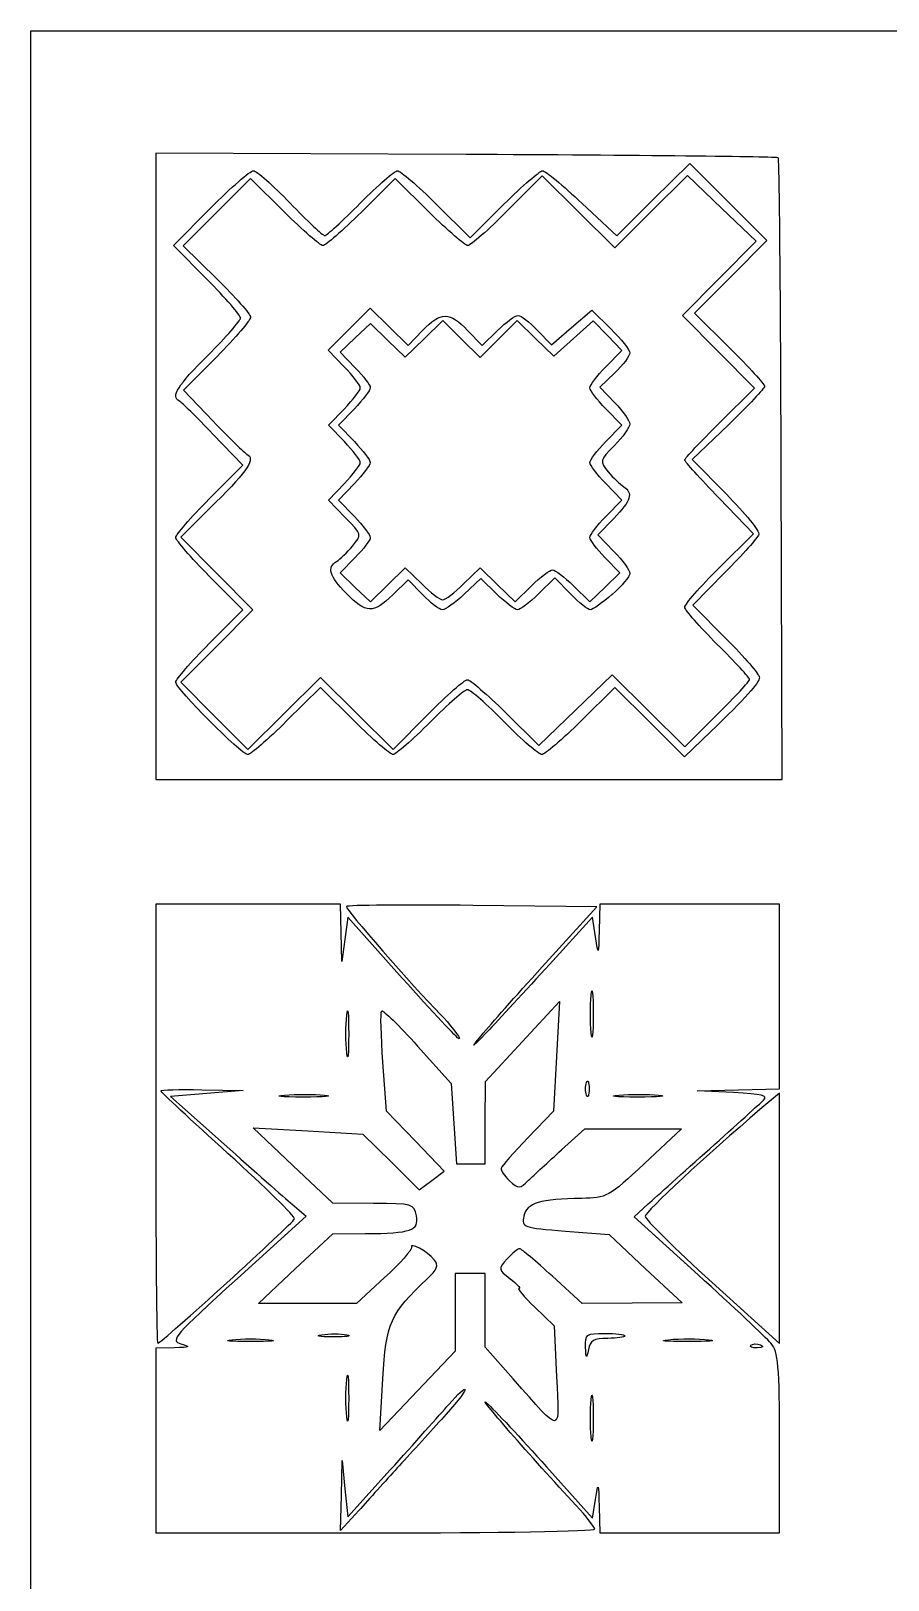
# Model space of a CAD drawing. Extents: x 29 to 164, y -46 to 300.
# Drawn here: x 29.5 to 77.9, y 212.3 to 299.9 of the extents above; entities that cross this region are included whole.
import ezdxf

# ---------------------------------------------------------------- set-up
doc = ezdxf.new("R2010")
doc.units = 0
doc.layers.get('0').update_dxf_attribs({"linetype": 'CONTINUOUS'})

msp = doc.modelspace()

# ---------------------------------------------------------------- linework, layer by layer
at = {"color": 7}
for points in [[(71.787949, 169.835831), (71.787103, 208.076942), (50.619327, 208.149284), (29.451512, 208.221624), (29.451512, 254.080943), (29.451512, 299.940276), (96.479292, 299.940276), (163.507067, 299.940276), (163.546748, 279.126387)], [(54.053187, 292.953921), (36.50696, 293.025831), (36.507014, 275.316387), (36.50707, 257.606942), (54.216512, 257.606971), (71.925959, 257.606971), (71.879711, 275.127467)], [(71.716443, 292.764973), (71.716443, 292.764973)], [(68.398647, 277.786283), (70.374671, 279.747163), (68.335152, 281.800386), (66.29564, 283.853609), (68.377342, 285.949307), (70.459044, 288.044976), (68.523485, 289.905836), (66.587926, 291.766669), (64.529719, 289.722194), (62.471512, 287.677748), (60.418297, 289.717256), (58.365077, 291.756763), (56.404197, 289.780756)], [(60.620935, 290.192151), (62.580362, 288.350312), (64.645004, 290.401165), (66.709651, 292.452045), (68.889793, 290.271879), (71.069934, 288.09174), (69.028033, 286.036118), (66.986136, 283.980496), (68.96216, 282.019616)], [(43.778887, 289.704612), (41.864317, 291.604532), (39.961803, 289.70052), (38.059292, 287.796508), (39.964292, 285.927068)], [(51.965818, 289.702157), (50.053734, 291.599593), (48.141653, 289.702157)], [(52.374986, 290.140617), (54.28707, 288.243181), (56.199151, 290.140617)], [(39.407163, 285.89289), (37.509478, 287.805228), (39.611766, 289.921641)], [(47.170715, 280.953014), (46.26325, 281.889258), (47.448318, 283.074337), (48.633386, 284.259416), (49.711263, 283.206897), (50.78914, 282.154377), (51.603128, 283.003979)], [(58.084853, 283.018909), (58.883796, 282.18497), (60.027089, 283.163604), (61.170377, 284.14221), (62.244275, 283.093585)], [(61.961144, 280.946071), (62.861884, 281.875401), (62.057088, 282.715435), (61.252286, 283.555441), (60.137709, 282.548501), (59.023129, 281.541532), (57.987396, 282.552903), (56.951663, 283.564275), (55.901587, 282.514211), (54.851512, 281.464118), (53.801439, 282.514211), (52.751363, 283.564275), (51.685754, 282.52375), (50.620148, 281.483196), (49.632715, 282.440268), (48.645281, 283.397312), (47.795115, 282.582791), (46.944949, 281.768297), (47.793786, 280.892505)], [(54.148036, 283.003979), (54.961274, 282.155139), (55.837051, 283.003979)], [(39.972494, 281.533009), (38.075695, 279.621546), (39.760827, 277.863696)], [(62.469341, 280.605175), (61.620504, 279.791952), (62.469341, 278.91616)], [(47.176151, 276.714064), (46.274121, 277.64472), (47.176151, 278.575376)], [(47.740595, 278.575376), (46.838565, 277.64472), (47.740595, 276.714064)], [(61.962431, 276.714064), (62.864461, 277.64472), (61.962431, 278.575376)], [(39.532755, 273.47421), (41.429551, 275.385672), (39.744421, 277.143522)], [(68.89207, 277.667157), (66.845959, 275.695298), (68.784399, 273.73645)], [(68.89207, 277.667157), (68.89207, 277.667157)], [(66.423574, 275.676728), (66.423574, 275.676728)], [(47.225503, 272.429818), (46.274121, 273.411387), (47.176151, 274.342043)], [(47.740595, 274.342043), (46.838565, 273.411387), (47.740595, 272.480731)], [(61.962431, 272.480731), (62.864461, 273.411387), (61.962431, 274.342043)], [(68.369936, 269.573362), (70.31725, 271.505766), (68.370885, 273.51691)], [(39.893268, 273.269824), (37.917247, 271.308944), (39.95676, 269.255721), (41.996275, 267.202498), (39.959232, 265.151758), (37.922189, 263.101047), (39.820568, 261.202651), (41.718944, 259.304283), (43.769672, 261.341335), (45.820401, 263.378359), (47.873621, 261.338852), (49.926835, 259.299344), (51.887715, 261.275352)], [(62.416151, 272.365697), (61.514121, 271.435041), (62.416151, 270.504385)], [(61.060401, 271.29472), (61.060401, 271.29472)], [(47.793786, 270.163602), (46.944949, 269.28781), (47.795115, 268.473316), (48.645281, 267.658795), (49.63173, 268.614907), (50.618181, 269.570992), (51.548837, 268.668981)], [(60.128412, 268.559535), (61.057745, 267.658795), (61.907908, 268.473316), (62.758074, 269.28781), (61.909238, 270.163602)], [(39.533387, 265.290414), (41.430821, 267.202498), (39.533387, 269.114582)], [(53.920856, 268.668981), (54.851512, 269.570992), (55.839292, 268.613609), (56.82707, 267.656227), (57.757729, 268.558237)], [(59.964103, 268.103662), (59.083053, 269.004826), (58.153292, 268.103662)], [(68.69555, 269.312476), (66.876255, 267.469452), (68.766106, 265.564988)], [(51.603879, 268.051338), (50.790642, 268.900178), (49.914864, 268.051338)], [(55.803738, 268.083624), (54.894647, 268.96475), (53.955857, 268.084922)], [(62.320582, 268.077613), (62.320582, 268.077613)], [(56.290879, 261.38889), (58.167747, 259.52642), (60.243268, 261.529182), (62.318796, 263.531944), (64.370159, 261.494271), (66.421525, 259.456599), (68.256517, 261.275295)], [(47.732484, 260.91549), (45.820401, 262.812926), (43.90832, 260.91549)], [(67.877145, 260.297141), (66.419547, 258.895146), (64.445532, 260.854022), (62.471512, 262.812926), (60.559428, 260.91549)], [(50.452731, 246.374329), (47.372623, 249.817242), (47.203346, 248.561551), (47.034066, 247.305831), (46.991679, 248.928609), (46.949292, 250.551387), (41.728181, 250.551387), (36.50707, 250.551387), (36.50707, 238.133609)], [(58.368393, 247.009921), (61.461938, 250.410276), (54.445823, 250.485855)], [(61.373131, 248.701392), (61.201512, 249.81473), (58.776571, 247.14917)], [(69.181932, 239.899445), (67.128181, 239.99701), (69.456512, 240.053087), (71.784848, 240.109165), (71.784848, 245.330276), (71.784848, 250.551387), (66.704848, 250.551387), (61.624848, 250.551387), (61.584795, 249.06972)], [(51.314164, 242.529051), (53.210243, 240.410522), (53.365651, 238.143176), (53.521057, 235.875831), (54.327397, 235.875831), (55.133734, 235.875831), (55.141862, 238.204165), (55.14999, 240.532498), (57.2465, 242.790276), (59.343011, 245.048054), (59.170906, 241.943609), (58.998801, 238.839165), (57.560162, 237.343726)], [(61.137032, 243.284165), (61.137032, 243.284165)], [(47.308146, 242.155276), (47.308146, 242.155276)], [(48.821391, 233.630596), (46.525959, 233.643154), (44.268181, 235.775676), (42.010401, 237.908198), (45.114848, 237.730116), (48.219292, 237.552034), (49.814232, 235.974186), (51.409171, 234.396377), (52.115314, 234.92444), (52.821456, 235.452504), (51.193765, 237.151984), (49.566071, 238.85147), (49.358787, 241.616231)], [(39.117623, 240.058308), (41.445959, 240.00748), (39.398341, 239.846642), (37.350723, 239.685831), (40.386119, 236.972829)], [(44.832623, 239.641466), (44.832623, 239.641466)], [(60.87349, 239.756387), (60.87349, 239.756387)], [(63.741512, 239.640506), (63.741512, 239.640506)], [(67.974848, 229.154232), (71.784848, 225.700699), (71.784848, 232.787228), (71.784848, 239.873763), (70.676914, 238.933116), (70.676914, 238.933116)], [(59.44712, 236.651942), (60.765566, 237.851387), (63.504033, 237.851387), (66.2425, 237.851387), (64.145338, 235.889209)], [(44.220819, 233.580778), (45.020123, 232.901737), (41.133178, 229.388096)], [(67.176845, 229.592362), (63.556622, 232.869854), (64.362477, 233.596732)], [(49.449722, 229.432582), (47.857926, 227.973609), (45.08671, 227.973609), (42.315494, 227.973609), (44.420728, 229.93975), (46.525959, 231.90589), (48.360401, 231.919155)], [(59.67312, 232.063955), (62.148565, 231.86803), (64.215035, 229.934193), (66.281509, 228.000355), (63.454097, 227.986978), (63.454099, 227.986978)], [(56.725329, 223.705317), (55.133734, 225.504822), (55.133734, 227.585881), (55.133734, 229.666942), (54.28707, 229.666942), (53.440401, 229.666942), (53.440401, 227.467441), (53.440401, 225.267936), (51.307012, 223.022441), (49.173621, 220.776942), (49.344876, 223.716609)], [(63.454099, 227.986978), (60.62669, 227.973601), (58.938544, 229.515042)], [(57.941546, 227.761934), (59.034164, 226.703601), (59.173175, 223.825394)], [(46.525959, 226.078772), (46.525959, 226.078772)], [(37.565401, 225.461741), (36.50707, 225.433609), (36.50707, 220.212498), (36.50707, 214.991387), (48.924848, 214.991387)], [(41.869292, 225.810717), (41.869292, 225.810717)], [(62.067807, 225.998054), (62.067807, 225.998054)], [(66.563734, 225.81247), (66.563734, 225.81258)], [(70.538363, 225.455879), (70.538363, 225.455891)], [(71.290959, 225.7299), (71.290959, 225.7299)], [(47.308146, 221.553054), (47.308146, 221.553054)], [(52.664292, 221.405697), (52.664292, 221.405697)], [(61.137032, 220.424165), (61.137032, 220.424165)], [(61.584795, 216.473054), (61.624848, 214.991387), (66.704848, 214.991387), (71.784848, 214.991387), (71.784848, 220.068161)], [(47.989323, 216.261387), (46.964563, 215.132498), (47.004371, 217.108054), (47.044178, 219.083609), (47.2084, 217.49594), (47.372623, 215.908273), (49.771512, 218.558617)], [(58.603365, 218.734489), (61.201512, 215.825963), (61.373131, 216.890342)]]:
    msp.add_lwpolyline(points, dxfattribs=at)
for points in [[(71.716443, 292.764973), (71.652076, 292.829348), (63.703615, 292.914354), (54.053187, 292.953921)], [(71.879711, 275.127467), (71.854283, 284.763748), (71.780801, 292.700627), (71.716443, 292.764973)], [(39.611766, 289.921641), (40.768024, 291.085666), (41.85585, 292.038054), (42.02916, 292.038054)], [(42.02916, 292.038054), (42.20247, 292.038054), (43.136953, 291.212554), (44.10579, 290.203609)], [(48.078181, 290.203609), (49.078157, 291.212554), (50.023799, 292.038054), (50.179611, 292.038054)], [(50.179611, 292.038054), (50.335423, 292.038054), (51.323342, 291.184218), (52.374986, 290.140617)], [(56.199151, 290.140617), (57.250796, 291.184218), (58.235046, 292.03715), (58.386376, 292.036022)], [(58.386376, 292.036022), (58.537701, 292.036022), (59.543253, 291.205188), (60.620935, 290.192151)], [(44.10579, 290.203609), (45.074628, 289.194665), (45.955678, 288.369165), (46.063679, 288.369165)], [(46.063679, 288.369165), (46.171677, 288.369165), (47.078203, 289.194665), (48.078181, 290.203609)], [(45.961512, 287.80472), (45.814082, 287.80472), (44.8319, 288.659684), (43.778887, 289.704612)], [(48.141653, 289.702157), (47.090008, 288.658555), (46.108945, 287.80472), (45.961512, 287.80472)], [(54.160609, 287.80472), (54.005119, 287.80472), (53.017462, 288.658555), (51.965818, 289.702157)], [(56.404197, 289.780756), (55.325713, 288.693918), (54.316099, 287.80472), (54.160609, 287.80472)], [(41.303544, 283.705414), (41.304108, 283.856742), (40.450889, 284.841105), (39.407163, 285.89289)], [(39.964292, 285.927068), (41.012039, 284.898876), (41.869292, 283.919677), (41.869292, 283.75105)], [(51.603128, 283.003979), (52.626091, 284.071739), (53.125678, 284.07188), (54.148036, 283.003979)], [(39.469097, 281.613555), (40.477324, 282.612763), (41.302827, 283.554087), (41.303544, 283.705414)], [(41.869292, 283.75105), (41.869292, 283.582422), (41.015731, 282.584286), (39.972494, 281.533009)], [(55.837051, 283.003979), (56.318729, 283.470831), (56.841774, 283.852819), (56.99937, 283.852819)], [(56.99937, 283.852819), (57.156965, 283.852819), (57.645435, 283.477548), (58.084853, 283.018909)], [(62.244275, 283.093585), (62.834924, 282.516807), (63.318181, 281.903962), (63.318181, 281.731665)], [(37.847623, 279.002096), (37.33855, 279.24444), (37.754458, 279.914267), (39.469097, 281.613555)], [(63.318181, 281.731665), (63.318181, 281.559396), (62.936202, 281.052469), (62.469341, 280.605175)], [(68.96216, 282.019616), (70.048969, 280.941132), (70.938181, 279.964305), (70.938181, 279.848876)], [(48.078181, 279.761387), (48.078181, 279.901821), (47.66982, 280.438043), (47.170715, 280.953014)], [(47.793786, 280.892505), (48.260646, 280.410837), (48.642623, 279.901821), (48.642623, 279.761387)], [(61.060401, 279.761387), (61.060401, 279.901821), (61.465734, 280.434938), (61.961144, 280.946071)], [(47.176151, 278.575376), (47.672267, 279.087243), (48.078181, 279.620953), (48.078181, 279.761387)], [(48.642623, 279.761387), (48.642623, 279.620953), (48.236711, 279.087243), (47.740595, 278.575376)], [(61.962431, 278.575376), (61.466318, 279.087243), (61.060401, 279.620953), (61.060401, 279.761387)], [(70.938181, 279.848876), (70.938181, 279.733447), (70.017428, 278.751652), (68.89207, 277.667157)], [(39.744421, 277.143522), (38.817601, 278.11033), (37.964042, 278.946696), (37.847623, 279.002096)], [(62.469341, 278.91616), (62.936202, 278.434491), (63.318181, 277.89206), (63.318181, 277.710788)], [(39.760827, 277.863696), (40.687648, 276.896888), (41.541209, 276.060522), (41.657623, 276.005122)], [(66.423574, 275.676728), (66.423009, 275.758516), (67.311832, 276.707799), (68.398647, 277.786283)], [(63.318181, 277.710788), (63.318181, 277.529489), (62.929019, 276.98305), (62.45337, 276.496471)], [(41.657623, 276.005122), (42.167093, 275.76258), (41.743458, 275.105821), (39.893268, 273.269824)], [(48.078181, 275.528054), (48.078181, 275.668487), (47.672267, 276.202198), (47.176151, 276.714064)], [(47.740595, 276.714064), (48.236711, 276.202198), (48.642623, 275.668487), (48.642623, 275.528054)], [(61.060401, 275.528054), (61.060401, 275.668487), (61.466318, 276.202198), (61.962431, 276.714064)], [(62.45337, 276.496471), (61.60722, 275.630867), (61.599609, 275.598722), (62.100593, 275.005096)], [(47.176151, 274.342043), (47.672267, 274.853909), (48.078181, 275.38762), (48.078181, 275.528054)], [(48.642623, 275.528054), (48.642623, 275.38762), (48.236711, 274.853909), (47.740595, 274.342043)], [(61.962431, 274.342043), (61.466318, 274.853909), (61.060401, 275.38762), (61.060401, 275.528054)], [(68.370885, 273.51691), (67.300385, 274.623023), (66.424096, 275.594968), (66.423574, 275.676728)], [(62.100593, 275.005096), (62.382211, 274.671396), (62.771373, 274.296803), (62.965401, 274.172681)], [(37.635959, 271.29472), (37.635959, 271.442153), (38.489515, 272.422932), (39.532755, 273.47421)], [(62.965401, 274.172681), (63.522744, 273.816122), (63.386036, 273.366372), (62.416151, 272.365697)], [(68.784399, 273.73645), (69.850542, 272.659067), (70.676042, 271.63762), (70.618844, 271.466537)], [(47.740595, 272.480731), (48.236711, 271.968864), (48.642623, 271.435154), (48.642623, 271.29472)], [(61.060401, 271.29472), (61.060401, 271.435154), (61.466318, 271.968864), (61.962431, 272.480731)], [(47.633642, 270.80704), (48.176397, 271.447656), (48.17603, 271.449124), (47.225503, 272.429818)], [(39.533387, 269.114582), (38.489803, 270.166226), (37.635959, 271.147287), (37.635959, 271.29472)], [(46.737623, 269.940138), (46.931651, 270.06426), (47.334861, 270.454375), (47.633642, 270.80704)], [(48.642623, 271.29472), (48.642623, 271.154286), (48.260646, 270.64527), (47.793786, 270.163602)], [(61.909238, 270.163602), (61.44238, 270.64527), (61.060401, 271.154286), (61.060401, 271.29472)], [(70.618844, 271.466537), (70.561646, 271.295482), (69.696163, 270.326134), (68.69555, 269.312476)], [(47.286875, 268.133154), (46.316987, 269.133829), (46.180282, 269.583579), (46.737623, 269.940138)], [(62.416151, 270.504385), (62.912264, 269.992519), (63.318181, 269.43417), (63.318181, 269.263623)], [(57.757729, 268.558237), (58.269587, 269.054356), (58.803292, 269.460276), (58.943734, 269.460276)], [(58.943734, 269.460276), (59.084179, 269.460276), (59.617283, 269.054948), (60.128412, 268.559535)], [(63.318181, 269.263623), (63.318181, 269.093048), (62.869259, 268.559366), (62.320582, 268.077613)], [(66.42965, 267.351173), (66.425784, 267.510572), (67.298914, 268.510542), (68.369936, 269.573362)], [(49.914864, 268.051338), (48.801872, 266.972572), (48.39961, 266.985102), (47.286875, 268.133154)], [(51.548837, 268.668981), (52.060701, 268.172863), (52.594403, 267.766942), (52.734848, 267.766942)], [(52.734848, 267.766942), (52.875287, 267.766942), (53.408992, 268.172863), (53.920856, 268.668981)], [(58.153292, 268.103662), (57.641922, 267.608023), (57.108623, 267.202498), (56.968181, 267.202498)], [(61.084068, 267.202498), (60.952668, 267.202498), (60.448684, 267.608023), (59.964103, 268.103662)], [(52.717093, 267.203796), (52.552103, 267.203796), (52.051159, 267.584486), (51.603879, 268.051338)], [(53.955857, 268.084922), (53.439523, 267.601024), (52.882078, 267.20453), (52.717093, 267.203796)], [(56.968181, 267.202498), (56.827736, 267.202498), (56.303737, 267.598992), (55.803738, 268.083624)], [(62.320582, 268.078403), (61.771903, 267.59665), (61.21547, 267.202498), (61.084068, 267.202498)], [(68.264092, 265.249266), (67.259011, 266.245934), (66.433511, 267.191802), (66.42965, 267.351173)], [(68.766106, 265.564988), (69.805525, 264.517549), (70.651943, 263.536742), (70.647038, 263.385414)], [(37.635959, 263.110276), (37.635959, 263.257709), (38.489803, 264.23877), (39.533387, 265.290414)], [(70.091512, 263.265554), (70.091512, 263.359958), (69.269173, 264.252627), (68.264092, 265.249266)], [(41.713528, 259.018054), (41.354937, 259.018054), (37.635959, 262.750386), (37.635959, 263.110276)], [(51.887715, 261.275352), (52.966199, 262.362189), (53.975816, 263.251387), (54.131306, 263.251387)], [(54.131306, 263.251387), (54.286796, 263.251387), (55.258603, 262.413272), (56.290879, 261.38889)], [(70.647038, 263.385414), (70.636624, 263.064274), (69.899239, 262.242132), (67.877145, 260.297141)], [(68.256517, 261.275295), (69.265763, 262.275575), (70.091512, 263.171179), (70.091512, 263.265554)], [(54.137806, 262.683302), (53.978099, 262.686124), (53.029268, 261.861442), (52.029292, 260.852498)], [(56.23037, 260.848857), (55.239164, 261.85577), (54.297512, 262.68127), (54.137806, 262.683302)], [(43.90832, 260.91549), (42.856675, 259.871889), (41.869019, 259.018054), (41.713528, 259.018054)], [(49.92786, 259.018054), (49.772048, 259.018054), (48.784129, 259.871889), (47.732484, 260.91549)], [(52.029292, 260.852498), (51.029314, 259.843554), (50.083672, 259.018054), (49.92786, 259.018054)], [(58.339953, 259.018054), (58.170888, 259.018054), (57.221574, 259.841917), (56.23037, 260.848857)], [(60.559428, 260.91549), (59.507786, 259.871889), (58.509019, 259.018054), (58.339953, 259.018054)], [(47.291893, 250.423625), (47.190493, 250.322222), (51.112561, 245.823685), (52.593734, 244.342498)], [(54.445823, 250.485855), (50.586959, 250.527426), (47.36769, 250.499402), (47.291893, 250.423625)], [(61.584795, 249.06972), (61.54602, 247.635156), (61.539289, 247.623444), (61.373131, 248.701392)], [(58.776571, 247.14917), (57.442851, 245.68311), (55.867605, 243.975609), (55.276025, 243.35472)], [(53.671473, 242.931387), (53.595225, 242.931387), (52.14679, 244.480702), (50.452731, 246.374329)], [(55.276025, 243.35472), (53.312297, 241.293708), (55.228157, 243.558259), (58.368393, 247.009921)], [(61.137032, 243.284165), (61.076146, 243.866248), (61.076146, 244.818748), (61.137032, 245.400831)], [(61.137032, 245.400831), (61.197922, 245.982915), (61.247737, 245.506665), (61.247737, 244.342498)], [(47.308146, 244.271942), (47.369033, 244.854026), (47.418851, 244.377776), (47.418851, 243.213609)], [(49.358787, 241.616231), (49.244781, 243.136873), (49.211484, 244.440994), (49.284794, 244.514287)], [(49.284794, 244.514287), (49.358104, 244.587608), (50.271319, 243.694234), (51.314164, 242.529051)], [(47.308146, 242.155276), (47.247257, 242.737359), (47.247257, 243.689859), (47.308146, 244.271942)], [(52.593734, 244.342498), (53.084527, 243.851714), (53.787421, 242.931387), (53.671473, 242.931387)], [(61.247737, 244.342498), (61.247737, 243.178331), (61.197922, 242.702081), (61.137032, 243.284165)], [(47.418851, 243.213609), (47.418851, 242.049442), (47.369033, 241.573192), (47.308146, 242.155276)], [(36.789292, 239.999578), (36.789292, 240.05986), (37.837039, 240.086276), (39.117623, 240.058308)], [(60.87349, 239.756387), (60.795202, 239.950415), (60.795202, 240.267915), (60.87349, 240.461942)], [(60.87349, 240.461942), (60.951782, 240.65597), (61.01584, 240.49722), (61.01584, 240.109165)], [(61.01584, 240.109165), (61.01584, 239.721109), (60.951782, 239.562359), (60.87349, 239.756387)], [(40.611939, 236.439175), (38.509482, 238.33712), (36.789292, 239.939295), (36.789292, 239.999578)], [(44.832623, 239.641466), (43.590848, 239.641466), (43.117953, 239.692125), (43.781751, 239.75173)], [(43.781751, 239.75173), (44.445547, 239.811336), (45.461547, 239.810517), (46.039529, 239.748908)], [(46.039529, 239.748908), (46.617509, 239.689218), (46.074401, 239.64045), (44.832623, 239.641466)], [(63.741512, 239.641466), (62.499734, 239.641466), (62.02684, 239.692125), (62.69064, 239.75173)], [(62.69064, 239.75173), (63.354435, 239.811336), (64.370438, 239.810517), (64.948418, 239.748908)], [(64.948418, 239.748908), (65.526398, 239.688258), (64.983289, 239.63949), (63.741512, 239.640506)], [(67.841594, 236.722272), (69.311881, 238.04152), (70.677032, 239.274154), (70.875263, 239.461408)], [(70.875263, 239.461408), (71.159029, 239.729491), (70.79889, 239.822653), (69.181932, 239.899445)], [(70.676914, 238.933116), (67.66107, 236.372684), (64.207314, 233.16253), (64.187313, 232.901243)], [(36.50707, 238.133609), (36.50707, 231.303831), (36.557825, 225.715831), (36.619857, 225.715831)], [(40.386119, 236.972829), (42.055584, 235.480672), (43.781201, 233.954251), (44.220819, 233.580778)], [(57.560151, 237.343726), (56.768901, 236.521217), (56.086671, 235.749966), (56.04409, 235.629796)], [(57.596021, 234.935656), (57.888982, 235.219924), (58.721975, 235.992248), (59.44712, 236.651942)], [(64.362477, 233.596732), (64.805704, 233.996514), (66.371301, 235.403005), (67.841594, 236.722272)], [(44.351386, 232.75324), (44.397148, 232.882574), (42.714398, 234.54125), (40.611939, 236.439175)], [(64.145338, 235.889209), (62.124099, 233.998054), (61.995815, 233.926537), (60.601787, 233.913653)], [(56.04409, 235.629796), (56.001508, 235.509625), (56.213423, 235.187991), (56.515017, 234.915054)], [(56.515017, 234.915054), (57.038655, 234.441166), (57.087369, 234.442094), (57.596021, 234.935656)], [(51.247568, 232.934094), (51.122222, 233.589809), (51.022055, 233.618567), (48.821391, 233.630596)], [(60.601787, 233.913653), (58.272096, 233.89212), (57.462293, 233.644111), (57.321791, 232.909131)], [(36.619857, 225.715831), (36.808023, 225.715831), (44.261992, 232.5006), (44.351386, 232.75324)], [(48.360401, 231.919155), (50.951576, 231.937894), (51.407373, 232.098126), (51.247568, 232.934094)], [(57.321791, 232.909131), (57.202059, 232.282792), (57.285046, 232.252962), (59.67312, 232.063955)], [(64.187313, 232.901243), (64.174951, 232.739832), (65.879348, 231.053675), (67.974848, 229.154232)], [(52.260644, 230.433791), (51.846886, 230.932339), (50.867894, 231.465234), (50.966929, 231.138)], [(50.966929, 231.138), (51.00795, 231.002458), (50.325206, 230.235019), (49.449722, 229.432582)], [(51.856569, 229.360048), (52.431089, 229.895827), (52.517204, 230.124656), (52.260644, 230.433791)], [(56.384187, 230.491999), (55.862646, 229.915704), (55.86544, 229.897024), (56.552112, 229.369384)], [(57.082476, 231.067264), (56.990115, 231.073191), (56.675886, 230.814325), (56.384187, 230.491999)], [(58.938544, 229.515042), (58.010067, 230.362838), (57.174836, 231.061338), (57.082476, 231.067264)], [(71.290959, 225.7299), (71.01932, 226.051633), (69.167968, 227.789739), (67.176845, 229.592362)], [(41.133178, 229.388096), (37.544652, 226.144216), (37.29911, 225.859694), (37.934985, 225.682165)], [(49.344876, 223.716609), (49.52772, 226.85516), (49.781144, 227.424571), (51.856569, 229.360048)], [(56.552112, 229.369384), (56.936172, 229.074273), (57.16007, 228.829996), (57.049664, 228.826544)], [(57.049664, 228.826544), (56.939259, 228.823101), (57.340604, 228.344017), (57.941546, 227.761934)], [(46.525959, 226.078772), (45.749848, 226.08103), (45.465842, 226.135702), (45.894837, 226.200571)], [(45.894837, 226.200571), (46.323834, 226.265442), (46.958834, 226.263707), (47.305948, 226.196732)], [(47.305948, 226.196732), (47.653064, 226.12973), (47.302081, 226.076655), (46.525959, 226.078772)], [(60.816611, 225.504165), (60.780775, 226.227884), (60.854387, 226.280276), (61.90707, 226.280276)], [(61.90707, 226.280276), (62.527959, 226.280276), (63.035959, 226.216776), (63.035959, 226.139165)], [(63.035959, 226.139165), (63.035959, 226.061554), (62.60029, 225.998054), (62.067807, 225.998054)], [(37.934985, 225.682165), (38.510283, 225.521547), (38.449408, 225.485239), (37.565401, 225.461741)], [(41.869292, 225.810717), (40.705123, 225.810717), (40.228873, 225.860532), (40.810959, 225.921422)], [(40.810959, 225.921422), (41.393042, 225.982308), (42.345542, 225.982308), (42.927623, 225.921422)], [(42.927623, 225.921422), (43.509709, 225.860532), (43.033459, 225.810717), (41.869292, 225.810717)], [(60.977354, 225.363054), (60.872486, 224.818605), (60.849564, 224.83873), (60.816611, 225.504165)], [(62.067807, 225.998054), (61.288188, 225.998054), (61.075841, 225.874398), (60.977354, 225.363054)], [(66.563734, 225.81258), (65.321959, 225.813709), (64.849062, 225.863222), (65.51286, 225.922841)], [(65.51286, 225.922841), (66.176658, 225.982458), (67.192658, 225.98162), (67.77064, 225.920866)], [(67.77064, 225.920866), (68.348617, 225.860225), (67.805512, 225.811445), (66.563734, 225.81247)], [(70.538363, 225.455891), (70.240858, 225.443642), (70.074166, 225.51034), (70.167946, 225.604119)], [(70.167946, 225.604119), (70.261726, 225.697899), (70.505145, 225.707923), (70.708873, 225.626387)], [(70.708873, 225.626387), (70.93401, 225.536296), (70.86714, 225.46942), (70.538363, 225.455879)], [(71.784848, 220.068161), (71.784848, 224.492192), (71.721345, 225.220148), (71.290959, 225.7299)], [(47.308146, 221.553054), (47.247257, 222.135137), (47.247257, 223.087637), (47.308146, 223.66972)], [(47.308146, 223.66972), (47.369033, 224.251804), (47.418851, 223.775554), (47.418851, 222.611387)], [(59.173175, 223.825394), (59.332653, 220.523532), (59.530906, 220.533258), (56.725329, 223.705317)], [(47.418851, 222.611387), (47.418851, 221.44722), (47.369033, 220.97097), (47.308146, 221.553054)], [(54.000648, 223.093185), (54.002906, 222.97012), (53.401598, 222.21075), (52.664292, 221.405697)], [(53.083426, 222.26295), (53.58559, 222.842645), (53.99834, 223.216251), (54.000648, 223.093185)], [(60.28125, 216.548308), (57.805328, 219.207925), (54.515154, 222.978993), (55.229108, 222.338867)], [(61.137032, 220.424165), (61.076146, 221.006248), (61.076146, 221.958748), (61.137032, 222.540831)], [(61.137032, 222.540831), (61.197922, 223.122915), (61.247737, 222.646665), (61.247737, 221.482498)], [(49.771512, 218.558617), (51.090901, 220.016303), (52.581262, 221.683254), (53.083426, 222.26295)], [(55.229108, 222.338867), (55.655969, 221.956149), (57.174384, 220.334178), (58.603365, 218.734489)], [(52.664292, 221.405697), (51.926984, 220.600644), (50.804064, 219.367835), (50.168909, 218.666121)], [(61.247737, 221.482498), (61.247737, 220.318331), (61.197922, 219.842081), (61.137032, 220.424165)], [(50.168909, 218.666121), (49.533754, 217.964406), (48.552941, 216.882276), (47.989323, 216.261387)], [(61.373131, 216.890342), (61.533552, 217.885291), (61.547361, 217.85807), (61.584795, 216.473054)], [(61.33958, 215.203054), (61.337887, 215.31947), (60.861657, 215.924834), (60.28125, 216.548308)], [(48.924848, 214.991387), (55.754623, 214.991387), (61.341257, 215.086637), (61.33958, 215.203054)]]:
    msp.add_open_spline(points, degree=3, dxfattribs=at)

doc.saveas('drawing.dxf')
